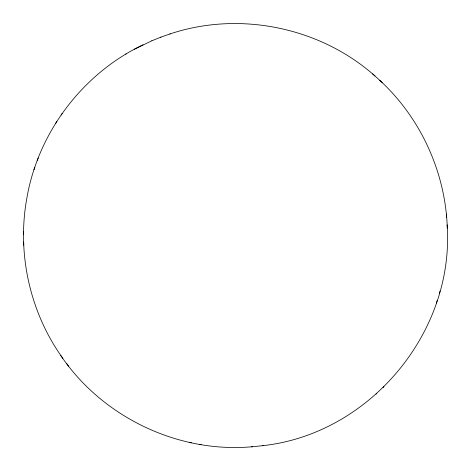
<?xml version="1.0" encoding="UTF-8"?>
<svg xmlns="http://www.w3.org/2000/svg" width="471" height="471" viewBox="0 0 471 471"><rect width="100%" height="100%" fill="white"/><g stroke="black" fill="none" stroke-linecap="round" stroke-linejoin="round"><path stroke-width="0.71" d="M62.826 358.331C30.044 312.856 16.838 253.951 26.735 198.797C37.892 132.734 82.56 73.594 143.054 44.786M262.329 445.719C369.429 434.333 454.868 332.22 447.103 224.802M436.393 303.041L437.129 300.639M439.272 293.539L440.044 291.037M33.971 169.754L34.86 167.329M37.368 160.305L38.21 157.985M55.749 123.166L56.832 121.536M61.159 115.018L62.166 113.505M383.094 387.545L383.971 386.744M376.052 394.115L376.812 393.42M125.775 54.177L126.134 53.971M134.27 49.308L151.898 40.759M151.815 40.783L160.988 37.103M169.837 34.006L170.231 33.865C239.627 10.703 320.357 27.306 374.963 75.978M160.746 37.191L170.231 33.865M60.765 355.517C102.466 417.271 178.509 453.591 252.774 446.702M251.573 446.844L263.366 445.601M189.401 442.381L191.444 442.793M199.274 444.288L201.188 444.671M379.791 80.37C420.791 118.015 445.537 172.516 447.309 228.123M372.608 73.882L382.193 82.507M66.523 363.359L68.56 366.15M446.361 214.058L446.579 217.443M23.55 231.496L23.603 234.635M23.691 242.017L23.738 245.226"/></g></svg>
